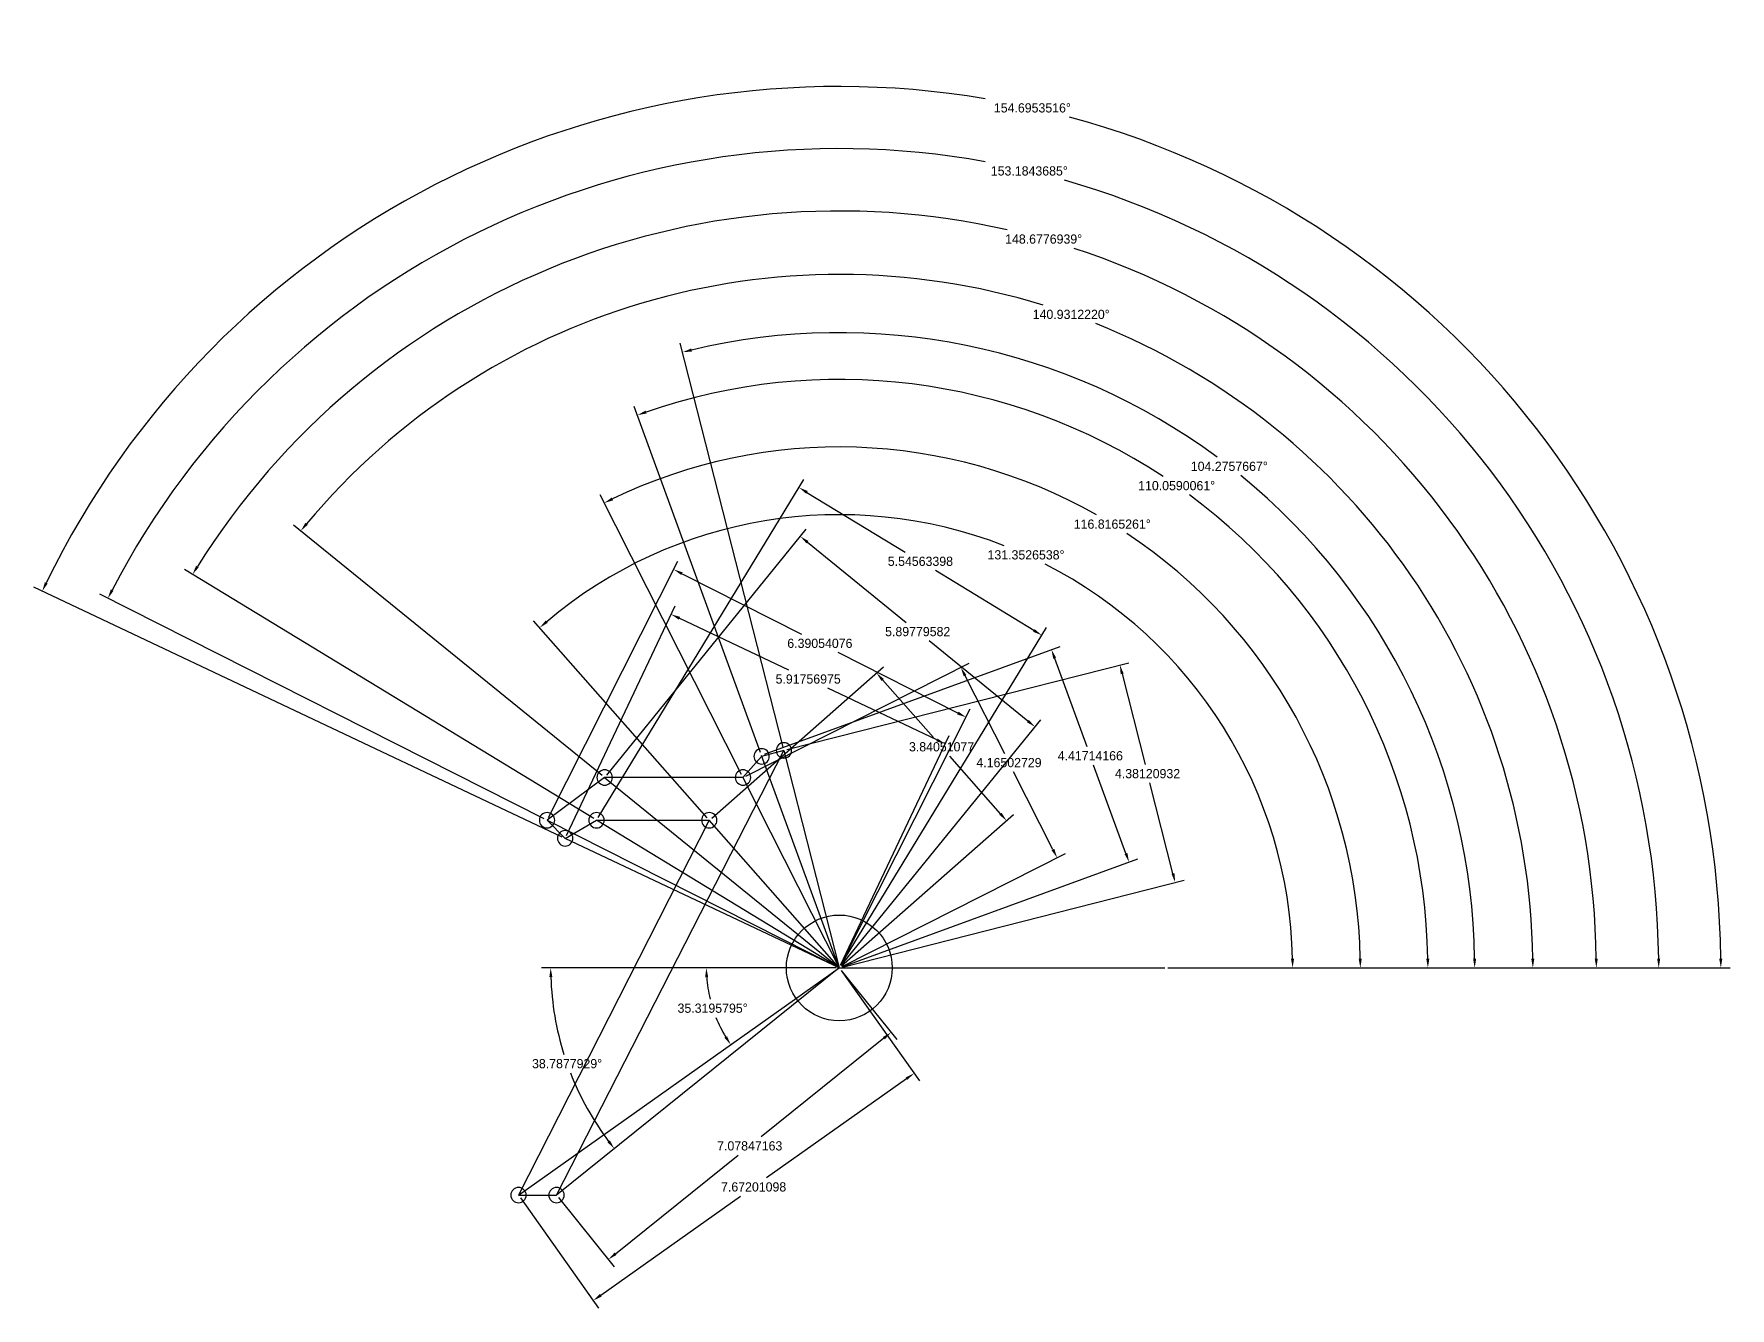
# Model space of a CAD drawing. Extents: x -28 to 148, y -35 to 11.
# Drawn here: x 27.79 to 60.9, y -34.6 to -9.73 of the extents above; entities that cross this region are included whole.
import ezdxf

# ---------------------------------------------------------------- set-up
doc = ezdxf.new("R2010")
doc.units = 0
doc.header["$MEASUREMENT"] = 0
doc.layers.get('0').update_dxf_attribs({"linetype": 'CONTINUOUS'})
doc.layers.get('Defpoints').update_dxf_attribs({"linetype": 'CONTINUOUS'})
doc.layers.add('STRIPE-WHITE', color=7, linetype='CONTINUOUS')
doc.dimstyles.get("Standard").update_dxf_attribs({"dimtxt": 0.18, "dimasz": 0.18, "dimexe": 0.18, "dimexo": 0.0625, "dimgap": 0.09, "dimtad": 0, "dimtih": 1, "dimtoh": 1, "dimdec": 4, "dimzin": 0, "dimdsep": 46, "dimtxsty": 'Standard', "dimcen": 0.09, "dimadec": 0, "dimazin": 0, "dimtfac": 1, "dimtdec": 4, "dimtofl": 0, "dimtmove": 2, "dimatfit": 3, "dimfxl": 1, "dimtolj": 1, "dimtzin": 0, "dimarcsym": 0})

# ---------------------------------------------------------------- blocks, each defined once
blk = doc.blocks.new('*D104')
at = {"color": 0, "lineweight": -2, "transparency": 16777216}
for p, q in [((42.492, -23.698), (49.163, -22.001)), ((49.033, -22.22), (49.483, -23.988)), ((50.025, -26.117), (49.575, -24.348)), ((43.573, -27.944), (50.244, -26.247))]:
    blk.add_line(p, q, dxfattribs=at)
at = {"color": 0, "transparency": 16777216}
for points in [[(49.062, -22.212), (49.004, -22.227), (48.989, -22.045)], [(50.054, -26.109), (49.996, -26.124), (50.069, -26.291)]]:
    blk.add_solid(points, dxfattribs=at)
at = {"layer": 'Defpoints', "color": 0, "transparency": 16777216}
for p in [(42.432, -23.714), (50.069, -26.291), (43.512, -27.96)]:
    blk.add_point(p, dxfattribs=at)
at = {"color": 0, "transparency": 16777216, "insert": (49.529, -24.168), "char_height": 0.18, "attachment_point": 5}
blk.add_mtext('\\A1;4.38120932', dxfattribs=at)
blk = doc.blocks.new('*D105')
at = {"color": 0, "lineweight": -2, "transparency": 16777216}
for p, q in [((42.056, -23.789), (47.823, -21.683)), ((47.716, -21.914), (48.346, -23.639)), ((49.107, -25.725), (48.477, -23.999)), ((43.571, -27.938), (49.338, -25.832))]:
    blk.add_line(p, q, dxfattribs=at)
at = {"color": 0, "transparency": 16777216}
for points in [[(47.744, -21.904), (47.688, -21.924), (47.654, -21.745)], [(49.135, -25.715), (49.079, -25.735), (49.169, -25.894)]]:
    blk.add_solid(points, dxfattribs=at)
at = {"layer": 'Defpoints', "color": 0, "transparency": 16777216}
for p in [(41.997, -23.81), (49.169, -25.894), (43.512, -27.96)]:
    blk.add_point(p, dxfattribs=at)
at = {"color": 0, "transparency": 16777216, "insert": (48.412, -23.819), "char_height": 0.18, "attachment_point": 5}
blk.add_mtext('\\A1;4.41714166', dxfattribs=at)
blk = doc.blocks.new('*D106')
at = {"color": 0, "lineweight": -2, "transparency": 16777216}
for p, q in [((41.689, -24.214), (46.046, -22.012)), ((45.966, -22.254), (46.734, -23.772)), ((47.683, -25.65), (46.916, -24.132)), ((43.568, -27.931), (47.925, -25.729))]:
    blk.add_line(p, q, dxfattribs=at)
at = {"color": 0, "transparency": 16777216}
for points in [[(45.993, -22.24), (45.94, -22.267), (45.885, -22.093)], [(47.71, -25.636), (47.656, -25.663), (47.764, -25.81)]]:
    blk.add_solid(points, dxfattribs=at)
at = {"layer": 'Defpoints', "color": 0, "transparency": 16777216}
for p in [(41.633, -24.243), (47.764, -25.81), (43.512, -27.96)]:
    blk.add_point(p, dxfattribs=at)
at = {"color": 0, "transparency": 16777216, "insert": (46.825, -23.952), "char_height": 0.18, "attachment_point": 5}
blk.add_mtext('\\A1;4.16502729', dxfattribs=at)
blk = doc.blocks.new('*D107')
at = {"color": 0, "lineweight": -2, "transparency": 16777216}
for p, q in [((41.022, -25.035), (44.375, -22.084)), ((44.359, -22.338), (45.35, -23.464)), ((46.658, -24.951), (45.667, -23.824)), ((43.559, -27.918), (46.912, -24.967))]:
    blk.add_line(p, q, dxfattribs=at)
at = {"color": 0, "transparency": 16777216}
for points in [[(44.381, -22.318), (44.336, -22.358), (44.24, -22.203)], [(46.681, -24.931), (46.636, -24.97), (46.777, -25.086)]]:
    blk.add_solid(points, dxfattribs=at)
at = {"layer": 'Defpoints', "color": 0, "transparency": 16777216}
for p in [(40.975, -25.077), (46.777, -25.086), (43.512, -27.96)]:
    blk.add_point(p, dxfattribs=at)
at = {"color": 0, "transparency": 16777216, "insert": (45.509, -23.644), "char_height": 0.18, "attachment_point": 5}
blk.add_mtext('\\A1;3.84051077', dxfattribs=at)
blk = doc.blocks.new('*D108')
at = {"color": 0, "lineweight": -2, "transparency": 16777216}
for p, q in [((38.973, -24.194), (42.867, -19.396)), ((42.893, -19.65), (44.821, -21.215)), ((47.193, -23.14), (45.265, -21.575)), ((43.552, -27.911), (47.446, -23.114))]:
    blk.add_line(p, q, dxfattribs=at)
at = {"color": 0, "transparency": 16777216}
for points in [[(42.912, -19.626), (42.874, -19.673), (42.754, -19.536)], [(47.212, -23.117), (47.174, -23.163), (47.333, -23.253)]]:
    blk.add_solid(points, dxfattribs=at)
at = {"layer": 'Defpoints', "color": 0, "transparency": 16777216}
for p in [(42.754, -19.536), (38.933, -24.243), (43.512, -27.96)]:
    blk.add_point(p, dxfattribs=at)
at = {"color": 0, "transparency": 16777216, "insert": (45.043, -21.395), "char_height": 0.18, "attachment_point": 5}
blk.add_mtext('\\A1;5.89779582', dxfattribs=at)
blk = doc.blocks.new('*D109')
at = {"color": 0, "lineweight": -2, "transparency": 16777216}
for p, q in [((38.807, -25.023), (42.821, -18.428)), ((42.881, -18.676), (44.8, -19.843)), ((47.311, -21.371), (45.392, -20.203)), ((43.545, -27.906), (47.558, -21.311))]:
    blk.add_line(p, q, dxfattribs=at)
at = {"color": 0, "transparency": 16777216}
for points in [[(42.896, -18.65), (42.865, -18.701), (42.727, -18.582)], [(47.326, -21.346), (47.295, -21.397), (47.464, -21.465)]]:
    blk.add_solid(points, dxfattribs=at)
at = {"layer": 'Defpoints', "color": 0, "transparency": 16777216}
for p in [(42.727, -18.582), (38.775, -25.077), (43.512, -27.96)]:
    blk.add_point(p, dxfattribs=at)
at = {"color": 0, "transparency": 16777216, "insert": (45.096, -20.023), "char_height": 0.18, "attachment_point": 5}
blk.add_mtext('\\A1;5.54563398', dxfattribs=at)
blk = doc.blocks.new('*D110')
at = {"color": 0, "lineweight": -2, "transparency": 16777216}
for p, q in [((37.837, -25.021), (40.364, -20.022)), ((40.443, -20.264), (42.778, -21.444)), ((45.825, -22.984), (43.491, -21.804)), ((43.54, -27.904), (46.067, -22.905))]:
    blk.add_line(p, q, dxfattribs=at)
at = {"color": 0, "transparency": 16777216}
for points in [[(40.457, -20.237), (40.43, -20.29), (40.283, -20.182)], [(45.839, -22.957), (45.812, -23.011), (45.986, -23.065)]]:
    blk.add_solid(points, dxfattribs=at)
at = {"layer": 'Defpoints', "color": 0, "transparency": 16777216}
for p in [(40.283, -20.182), (37.809, -25.077), (43.512, -27.96)]:
    blk.add_point(p, dxfattribs=at)
at = {"color": 0, "transparency": 16777216, "insert": (43.134, -21.624), "char_height": 0.18, "attachment_point": 5}
blk.add_mtext('\\A1;6.39054076', dxfattribs=at)
blk = doc.blocks.new('*D111')
at = {"color": 0, "lineweight": -2, "transparency": 16777216}
for p, q in [((38.189, -25.374), (40.307, -20.894)), ((40.393, -21.134), (42.524, -22.141)), ((45.417, -23.509), (43.286, -22.501)), ((43.539, -27.903), (45.657, -23.423))]:
    blk.add_line(p, q, dxfattribs=at)
at = {"color": 0, "transparency": 16777216}
for points in [[(40.406, -21.107), (40.38, -21.161), (40.23, -21.057)], [(45.43, -23.482), (45.404, -23.536), (45.58, -23.586)]]:
    blk.add_solid(points, dxfattribs=at)
at = {"layer": 'Defpoints', "color": 0, "transparency": 16777216}
for p in [(45.58, -23.586), (38.162, -25.43), (43.512, -27.96)]:
    blk.add_point(p, dxfattribs=at)
at = {"color": 0, "transparency": 16777216, "insert": (42.905, -22.321), "char_height": 0.18, "attachment_point": 5}
blk.add_mtext('\\A1;5.91756975', dxfattribs=at)
blk = doc.blocks.new('*D112')
at = {"color": 0, "lineweight": -2, "transparency": 16777216}
for p, q in [((43.551, -28.008), (44.636, -29.358)), ((44.383, -29.331), (41.989, -31.255)), ((39.146, -33.54), (41.541, -31.615)), ((38.034, -32.443), (39.119, -33.793))]:
    blk.add_line(p, q, dxfattribs=at)
at = {"color": 0, "transparency": 16777216}
for points in [[(44.364, -29.308), (44.402, -29.354), (44.524, -29.218)], [(39.128, -33.516), (39.165, -33.563), (39.006, -33.652)]]:
    blk.add_solid(points, dxfattribs=at)
at = {"layer": 'Defpoints', "color": 0, "transparency": 16777216}
for p in [(43.512, -27.96), (44.524, -29.218), (37.995, -32.394)]:
    blk.add_point(p, dxfattribs=at)
at = {"color": 0, "transparency": 16777216, "insert": (41.765, -31.435), "char_height": 0.18, "attachment_point": 5}
blk.add_mtext('\\A1;7.07847163', dxfattribs=at)
blk = doc.blocks.new('*D113')
at = {"color": 0, "lineweight": -2, "transparency": 16777216}
for p, q in [((43.548, -28.011), (45.075, -30.165)), ((44.824, -30.122), (42.095, -32.056)), ((38.858, -34.35), (41.587, -32.416)), ((37.288, -32.446), (38.815, -34.601))]:
    blk.add_line(p, q, dxfattribs=at)
at = {"color": 0, "transparency": 16777216}
for points in [[(44.807, -30.098), (44.841, -30.147), (44.971, -30.018)], [(38.84, -34.325), (38.875, -34.374), (38.711, -34.454)]]:
    blk.add_solid(points, dxfattribs=at)
at = {"layer": 'Defpoints', "color": 0, "transparency": 16777216}
for p in [(43.512, -27.96), (37.252, -32.395), (38.711, -34.454)]:
    blk.add_point(p, dxfattribs=at)
at = {"color": 0, "transparency": 16777216, "insert": (41.841, -32.236), "char_height": 0.18, "attachment_point": 5}
blk.add_mtext('\\A1;7.67201098', dxfattribs=at)
blk = doc.blocks.new('*D114')
at = {"color": 0, "lineweight": -2, "transparency": 16777216}
for p, q in [((42.416, -23.653), (40.409, -15.766)), ((49.928, -27.96), (56.094, -27.96))]:
    blk.add_line(p, q, dxfattribs=at)
for start, end in [(53.5141, 103.4442), (0.8316, 50.8029)]:
    blk.add_arc((43.512, -27.96), 12.402, start, end, dxfattribs=at)
at = {"color": 0, "transparency": 16777216}
for points in [[(40.636, -15.926), (40.621, -15.868), (40.454, -15.94)], [(55.943, -27.779), (55.883, -27.78), (55.914, -27.96)]]:
    blk.add_solid(points, dxfattribs=at)
at = {"layer": 'Defpoints', "color": 0, "transparency": 16777216}
for p in [(53.701, -20.889), (42.432, -23.714), (43.512, -27.96), (43.512, -27.96), (49.865, -27.96)]:
    blk.add_point(p, dxfattribs=at)
at = {"color": 0, "transparency": 16777216, "insert": (51.124, -18.168), "char_height": 0.18, "attachment_point": 5}
blk.add_mtext('\\A1;104.2757667°', dxfattribs=at)
blk = doc.blocks.new('*D115')
at = {"color": 0, "lineweight": -2, "transparency": 16777216}
for p, q in [((41.976, -23.752), (39.51, -16.999)), ((49.928, -27.96), (55.18, -27.96))]:
    blk.add_line(p, q, dxfattribs=at)
for start, end in [(56.6279, 109.1613), (0.8977, 53.4925)]:
    blk.add_arc((43.512, -27.96), 11.488, start, end, dxfattribs=at)
at = {"color": 0, "transparency": 16777216}
for points in [[(39.752, -17.136), (39.731, -17.08), (39.572, -17.168)], [(55.029, -27.779), (54.969, -27.78), (55, -27.96)]]:
    blk.add_solid(points, dxfattribs=at)
at = {"layer": 'Defpoints', "color": 0, "transparency": 16777216}
for p in [(52.725, -21.096), (41.997, -23.81), (43.512, -27.96), (43.512, -27.96), (49.865, -27.96)]:
    blk.add_point(p, dxfattribs=at)
at = {"color": 0, "transparency": 16777216, "insert": (50.097, -18.546), "char_height": 0.18, "attachment_point": 5}
blk.add_mtext('\\A1;110.0590061°', dxfattribs=at)
blk = doc.blocks.new('*D116')
at = {"color": 0, "lineweight": -2, "transparency": 16777216}
for p, q in [((41.605, -24.187), (38.843, -18.723)), ((49.928, -27.96), (53.862, -27.96))]:
    blk.add_line(p, q, dxfattribs=at)
for start, end in [(60.4009, 115.8024), (1.0141, 56.5225)]:
    blk.add_arc((43.512, -27.96), 10.17, start, end, dxfattribs=at)
at = {"color": 0, "transparency": 16777216}
for points in [[(39.099, -18.831), (39.072, -18.777), (38.924, -18.884)], [(53.71, -27.779), (53.65, -27.78), (53.682, -27.96)]]:
    blk.add_solid(points, dxfattribs=at)
at = {"layer": 'Defpoints', "color": 0, "transparency": 16777216}
for p in [(51.422, -21.568), (41.633, -24.243), (43.512, -27.96), (43.512, -27.96), (49.865, -27.96)]:
    blk.add_point(p, dxfattribs=at)
at = {"color": 0, "transparency": 16777216, "insert": (48.84, -19.297), "char_height": 0.18, "attachment_point": 5}
blk.add_mtext('\\A1;116.8165261°', dxfattribs=at)
blk = doc.blocks.new('*D117')
at = {"color": 0, "lineweight": -2, "transparency": 16777216}
for p, q in [((40.933, -25.03), (37.547, -21.182)), ((49.928, -27.96), (52.54, -27.96))]:
    blk.add_line(p, q, dxfattribs=at)
for start, end in [(68.6818, 130.1871), (1.1656, 62.9853)]:
    blk.add_arc((43.512, -27.96), 8.848, start, end, dxfattribs=at)
at = {"color": 0, "transparency": 16777216}
for points in [[(37.822, -21.223), (37.783, -21.177), (37.666, -21.318)], [(52.389, -27.779), (52.329, -27.78), (52.36, -27.96)]]:
    blk.add_solid(points, dxfattribs=at)
at = {"layer": 'Defpoints', "color": 0, "transparency": 16777216}
for p in [(49.9, -21.837), (40.975, -25.077), (43.512, -27.96), (43.512, -27.96), (49.865, -27.96)]:
    blk.add_point(p, dxfattribs=at)
at = {"color": 0, "transparency": 16777216, "insert": (47.157, -19.897), "char_height": 0.18, "attachment_point": 5}
blk.add_mtext('\\A1;131.3526538°', dxfattribs=at)
blk = doc.blocks.new('*D118')
at = {"color": 0, "lineweight": -2, "transparency": 16777216}
for p, q in [((38.885, -24.203), (32.862, -19.314)), ((49.928, -27.96), (57.229, -27.96))]:
    blk.add_line(p, q, dxfattribs=at)
for start, end in [(72.8892, 140.1694), (0.7619, 68.3018)]:
    blk.add_arc((43.512, -27.96), 13.537, start, end, dxfattribs=at)
at = {"color": 0, "transparency": 16777216}
for points in [[(33.14, -19.308), (33.093, -19.27), (33.002, -19.428)], [(57.078, -27.779), (57.018, -27.78), (57.049, -27.96)]]:
    blk.add_solid(points, dxfattribs=at)
at = {"layer": 'Defpoints', "color": 0, "transparency": 16777216}
for p in [(52.748, -18.063), (38.933, -24.243), (43.512, -27.96), (43.512, -27.96), (49.865, -27.96)]:
    blk.add_point(p, dxfattribs=at)
at = {"color": 0, "transparency": 16777216, "insert": (48.039, -15.202), "char_height": 0.18, "attachment_point": 5}
blk.add_mtext('\\A1;140.9312220°', dxfattribs=at)
blk = doc.blocks.new('*D119')
at = {"color": 0, "lineweight": -2, "transparency": 16777216}
for p, q in [((38.721, -25.044), (30.736, -20.185)), ((49.928, -27.96), (58.468, -27.96))]:
    blk.add_line(p, q, dxfattribs=at)
for start, end in [(77.1762, 147.9797), (0.698, 71.9327)]:
    blk.add_arc((43.512, -27.96), 14.776, start, end, dxfattribs=at)
at = {"color": 0, "transparency": 16777216}
for points in [[(31.01, -20.141), (30.959, -20.109), (30.89, -20.278)], [(58.317, -27.779), (58.257, -27.78), (58.288, -27.96)]]:
    blk.add_solid(points, dxfattribs=at)
at = {"layer": 'Defpoints', "color": 0, "transparency": 16777216}
for p in [(53.097, -16.714), (38.775, -25.077), (43.512, -27.96), (43.512, -27.96), (49.865, -27.96)]:
    blk.add_point(p, dxfattribs=at)
at = {"color": 0, "transparency": 16777216, "insert": (47.501, -13.732), "char_height": 0.18, "attachment_point": 5}
blk.add_mtext('\\A1;148.6776939°', dxfattribs=at)
blk = doc.blocks.new('*D120')
at = {"color": 0, "lineweight": -2, "transparency": 16777216}
for p, q in [((37.753, -25.049), (29.078, -20.663)), ((49.928, -27.96), (59.686, -27.96))]:
    blk.add_line(p, q, dxfattribs=at)
for start, end in [(79.7365, 152.5395), (0.6448, 74.0475)]:
    blk.add_arc((43.512, -27.96), 15.994, start, end, dxfattribs=at)
at = {"color": 0, "transparency": 16777216}
for points in [[(29.347, -20.598), (29.294, -20.571), (29.238, -20.745)], [(59.535, -27.779), (59.475, -27.78), (59.506, -27.96)]]:
    blk.add_solid(points, dxfattribs=at)
at = {"layer": 'Defpoints', "color": 0, "transparency": 16777216}
for p in [(53.564, -15.519), (37.809, -25.077), (43.512, -27.96), (43.512, -27.96), (49.865, -27.96)]:
    blk.add_point(p, dxfattribs=at)
at = {"color": 0, "transparency": 16777216, "insert": (47.221, -12.402), "char_height": 0.18, "attachment_point": 5}
blk.add_mtext('\\A1;153.1843685°', dxfattribs=at)
blk = doc.blocks.new('*D121')
at = {"color": 0, "lineweight": -2, "transparency": 16777216}
for p, q in [((38.106, -25.404), (27.794, -20.528)), ((49.928, -27.96), (60.898, -27.96))]:
    blk.add_line(p, q, dxfattribs=at)
for start, end in [(80.4629, 154.096), (0.5994, 74.8524)]:
    blk.add_arc((43.512, -27.96), 17.206, start, end, dxfattribs=at)
at = {"color": 0, "transparency": 16777216}
for points in [[(28.062, -20.456), (28.008, -20.43), (27.957, -20.605)], [(60.747, -27.779), (60.687, -27.78), (60.718, -27.96)]]:
    blk.add_solid(points, dxfattribs=at)
at = {"layer": 'Defpoints', "color": 0, "transparency": 16777216}
for p in [(54.208, -14.482), (38.162, -25.43), (43.512, -27.96), (43.512, -27.96), (49.865, -27.96)]:
    blk.add_point(p, dxfattribs=at)
at = {"color": 0, "transparency": 16777216, "insert": (47.281, -11.171), "char_height": 0.18, "attachment_point": 5}
blk.add_mtext('\\A1;154.6953516°', dxfattribs=at)
blk = doc.blocks.new('*D122')
at = {"color": 0, "lineweight": -2, "transparency": 16777216}
blk.add_line((43.45, -27.96), (40.738, -27.96), dxfattribs=at)
for start, end in [(183.9763, 193.5314), (201.8853, 211.3433)]:
    blk.add_arc((43.512, -27.96), 2.594, start, end, dxfattribs=at)
at = {"color": 0, "transparency": 16777216}
for points in [[(40.894, -28.141), (40.954, -28.138), (40.918, -27.96)], [(41.322, -29.293), (41.271, -29.325), (41.395, -29.459)]]:
    blk.add_solid(points, dxfattribs=at)
at = {"layer": 'Defpoints', "color": 0, "transparency": 16777216}
for p in [(43.512, -27.96), (43.512, -27.96), (49.865, -27.96), (40.973, -28.489), (37.252, -32.395)]:
    blk.add_point(p, dxfattribs=at)
at = {"color": 0, "transparency": 16777216, "insert": (41.04, -28.747), "char_height": 0.18, "attachment_point": 5}
blk.add_mtext('\\A1;35.3195795°', dxfattribs=at)
blk = doc.blocks.new('*D123')
at = {"color": 0, "lineweight": -2, "transparency": 16777216}
blk.add_line((43.45, -27.96), (37.7, -27.96), dxfattribs=at)
for start, end in [(181.8313, 197.4636), (201.3474, 216.9565)]:
    blk.add_arc((43.512, -27.96), 5.632, start, end, dxfattribs=at)
at = {"color": 0, "transparency": 16777216}
for points in [[(37.853, -28.14), (37.913, -28.139), (37.88, -27.96)], [(39.035, -31.327), (38.988, -31.364), (39.122, -31.488)]]:
    blk.add_solid(points, dxfattribs=at)
at = {"layer": 'Defpoints', "color": 0, "transparency": 16777216}
for p in [(43.512, -27.96), (43.512, -27.96), (49.865, -27.96), (38.023, -29.22), (37.995, -32.394)]:
    blk.add_point(p, dxfattribs=at)
at = {"color": 0, "transparency": 16777216, "insert": (38.2, -29.83), "char_height": 0.18, "attachment_point": 5}
blk.add_mtext('\\A1;38.7877929°', dxfattribs=at)

msp = doc.modelspace()

# ---------------------------------------------------------------- linework, layer by layer
for p, q in [((43.51212009, -27.95960692), (41.99709481, -23.81040954)), ((42.43176143, -23.71368885), (43.51212009, -27.95960692)), ((38.93313061, -24.24250443), (43.51212009, -27.95960692)), ((41.63313061, -24.24250443), (43.51212009, -27.95960692)), ((37.80880035, -25.07669952), (43.51212009, -27.95960692)), ((43.51212009, -27.95960692), (38.77472617, -25.07669952)), ((43.51212009, -27.95960692), (40.97472617, -25.07669952)), ((43.51212009, -27.95960692), (38.16235374, -25.43025291)), ((37.25221889, -32.39507639), (43.51212009, -27.95960692)), ((43.51212009, -27.95960692), (37.99465356, -32.3938288)), ((43.51212009, -27.95960692), (49.86539577, -27.95960692))]:
    msp.add_line(p, q)
msp.add_circle((43.51212009, -27.95960692), 1.03288292)
at = {"layer": 'STRIPE-WHITE'}
msp.add_lwpolyline([(37.99374269, -32.39507639), (42.43176143, -23.71368885), (41.99709481, -23.83015742), (41.63313061, -24.24250443), (38.93313061, -24.24250443), (37.80880035, -25.07669952), (38.16235374, -25.43025291), (38.77472617, -25.07669952), (40.97472617, -25.07669952), (37.25221889, -32.39507639)], close=True, dxfattribs=at)
for points in [[(41.99709481, -23.68015742, 0.4142135624), (41.84709481, -23.83015742, 0.4142135624), (41.99709481, -23.98015742, 0.4142135624), (42.14709481, -23.83015742, 0.4142135624)], [(42.43176143, -23.56368885, 0.4142135624), (42.28176143, -23.71368885, 0.4142135624), (42.43176143, -23.86368885, 0.4142135624), (42.58176143, -23.71368885, 0.4142135624)], [(38.93313061, -24.09250443, 0.4142135624), (38.78313061, -24.24250443, 0.4142135624), (38.93313061, -24.39250443, 0.4142135624), (39.08313061, -24.24250443, 0.4142135624)], [(41.63313061, -24.09250443, 0.4142135624), (41.48313061, -24.24250443, 0.4142135624), (41.63313061, -24.39250443, 0.4142135624), (41.78313061, -24.24250443, 0.4142135624)], [(37.80880035, -24.92669952, 0.4142135624), (37.65880035, -25.07669952, 0.4142135624), (37.80880035, -25.22669952, 0.4142135624), (37.95880035, -25.07669952, 0.4142135624)], [(38.77472617, -24.92669952, 0.4142135624), (38.62472617, -25.07669952, 0.4142135624), (38.77472617, -25.22669952, 0.4142135624), (38.92472617, -25.07669952, 0.4142135624)], [(40.97472617, -24.92669952, 0.4142135624), (40.82472617, -25.07669952, 0.4142135624), (40.97472617, -25.22669952, 0.4142135624), (41.12472617, -25.07669952, 0.4142135624)], [(38.16235374, -25.28025291, 0.4142135624), (38.01235374, -25.43025291, 0.4142135624), (38.16235374, -25.58025291, 0.4142135624), (38.31235374, -25.43025291, 0.4142135624)], [(37.25221889, -32.24507639, 0.4142135624), (37.10221889, -32.39507639, 0.4142135624), (37.25221889, -32.54507639, 0.4142135624), (37.40221889, -32.39507639, 0.4142135624)], [(37.99374269, -32.24507639, 0.4142135624), (37.84374269, -32.39507639, 0.4142135624), (37.99374269, -32.54507639, 0.4142135624), (38.14374269, -32.39507639, 0.4142135624)]]:
    msp.add_lwpolyline(points, format="xyb", close=True, dxfattribs=at)

# ---------------------------------------------------------------- dimensions: what is measured, and where the dimension line sits
for base, line2, picture, middle in [((54.2079749179, -14.4816614378), ((43.5121200944, -27.9596069164), (38.1623537362, -25.4302529146)), '*D121', (47.2808886916, -11.1711374212)), ((53.5639211362, -15.5194068243), ((37.8088003456, -25.076699524), (43.5121200944, -27.9596069164)), '*D120', (47.2207404272, -12.4018622938)), ((53.0965722268, -16.7141355138), ((43.5121200944, -27.9596069164), (38.7747261731, -25.0766995235)), '*D119', (47.5007954009, -13.7324210019)), ((52.7483965057, -18.0628554621), ((38.9331306132, -24.2425044333), (43.5121200944, -27.9596069164)), '*D118', (48.038572541, -15.2016400116)), ((53.701284241, -20.888869526), ((42.4317614329, -23.7136888457), (43.5121200944, -27.9596069164)), '*D114', (51.124131441, -18.1681986158)), ((52.7245543459, -21.0962872211), ((43.5121200944, -27.9596069164), (41.997094811, -23.8104095413)), '*D115', (50.0965186102, -18.5457980028)), ((51.4221876873, -21.5681283546), ((41.6331306132, -24.2425044333), (43.5121200944, -27.9596069164)), '*D116', (48.8395825713, -19.2971412692)), ((49.9001591035, -21.8370745789), ((43.5121200944, -27.9596069164), (40.9747261731, -25.0766995235)), '*D117', (47.1566550078, -19.8967408087)), ((40.9725046619, -28.4889202817), ((37.2522188921, -32.3950763867), (43.5121200944, -27.9596069164)), '*D122', (41.0401827629, -28.7465916764)), ((38.0230308766, -29.2197271781), ((43.5121200944, -27.9596069164), (37.9946535643, -32.3938288)), '*D123', (38.1998097855, -29.829730628))]:
    dim = msp.add_angular_dim_2l(base=base, line1=((43.5121200944, -27.9596069164), (49.8653957682, -27.9596069164)), line2=line2, dimstyle='Standard', override={"dimdec": 8, "dimadec": 7, "dimtdec": 8, "dimtmove": 0})
    dim.commit()
    dim.dimension.update_dxf_attribs({"geometry": picture, "text_midpoint": middle})
for p1, p2, distance, picture, middle in [((43.5121200944, -27.9596069164), (38.7747261731, -25.0766995235), -7.6027832386, '*D109', (45.0957431205, -20.0234261514)), ((43.5121200944, -27.9596069164), (38.9331306132, -24.2425044333), -6.0617171886, '*D108', (45.0430397425, -21.3947992886)), ((43.5121200944, -27.9596069164), (37.8088003456, -25.076699524), -5.4840673486, '*D110', (43.134438385, -21.6238272479)), ((38.1623537362, -25.4302529146), (43.5121200944, -27.9596069164), 4.8376618271, '*D111', (42.9050045661, -22.3214520207)), ((41.997094811, -23.8104095413), (43.5121200944, -27.9596069164), 6.0222114304, '*D105', (48.4115108913, -23.8194637488)), ((40.97472617, -25.07669952), (43.51212009, -27.95960692), 4.34983375, '*D107', (45.50865754, -23.64425379)), ((41.6331306132, -24.2425044333), (43.5121200944, -27.9596069164), 4.7644559798, '*D106', (46.8246914059, -23.9516429477)), ((42.4317614329, -23.7136888457), (43.5121200944, -27.9596069164), 6.7660008265, '*D104', (49.5290082491, -24.16822552)), ((43.5121200944, -27.9596069164), (37.2522188921, -32.3950763867), 2.5229488763, '*D113', (41.8407782914, -32.2359167427)), ((37.9946535643, -32.3938288), (43.5121200944, -27.9596069164), -1.614619937, '*D112', (41.7648457193, -31.4352679981))]:
    dim = msp.add_aligned_dim(p1=p1, p2=p2, distance=distance, dimstyle='Standard', override={"dimdec": 8, "dimadec": 7, "dimtdec": 8, "dimtmove": 0})
    dim.commit()
    dim.dimension.update_dxf_attribs({"geometry": picture, "text_midpoint": middle})

doc.saveas('drawing.dxf')
